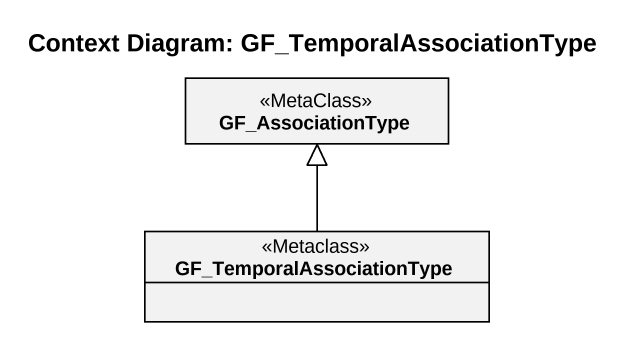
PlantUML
@startuml
title Context Diagram: GF_TemporalAssociationType
hide circle
hide empty members
class GF_AssociationType <<MetaClass>>
class GF_TemporalAssociationType <<Metaclass>>
GF_TemporalAssociationType -up-|> GF_AssociationType
@enduml
